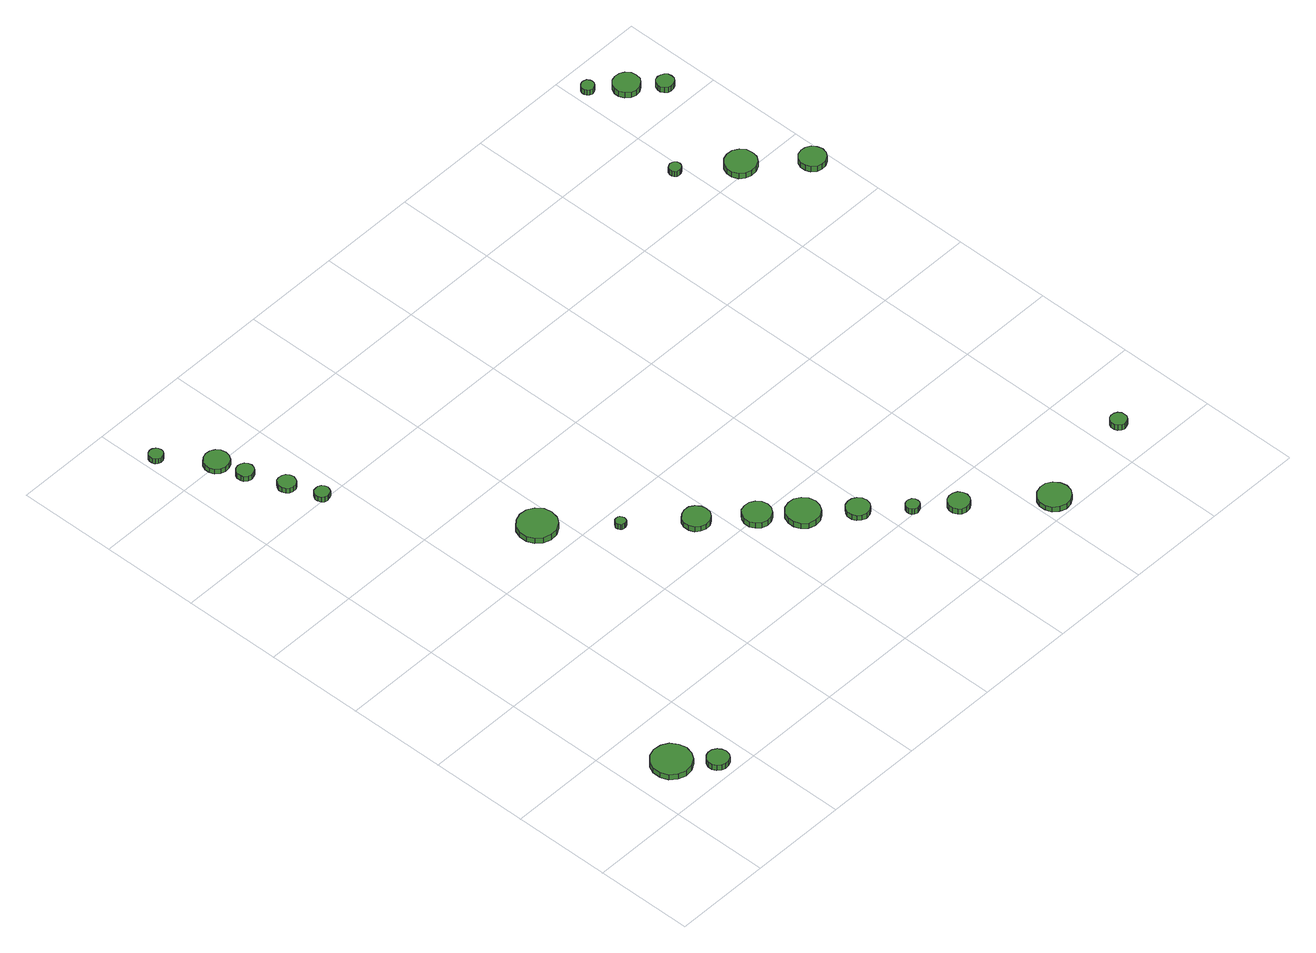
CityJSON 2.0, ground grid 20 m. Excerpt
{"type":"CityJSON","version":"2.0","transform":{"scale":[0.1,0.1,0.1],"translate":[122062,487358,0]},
"CityObjects":{
"tree1":{"type":"SolitaryVegetationObject","attributes":{"function":"something"},"geometry":[{"type":"MultiSurface","lod":"1","boundaries":[[[0,1,2,3,4,5,6,7,8,9,10,11,12,13,14]],[[15,16,17,18,19,20,21,22,23,24,25,26,27,28,29]],[[0,29,28,1]],[[1,28,27,2]],[[2,27,26,3]],[[3,26,25,4]],[[4,25,24,5]],[[5,24,23,6]],[[6,23,22,7]],[[7,22,21,8]],[[8,21,20,9]],[[9,20,19,10]],[[10,19,18,11]],[[11,18,17,12]],[[12,17,16,13]],[[13,16,15,14]],[[14,15,29,0]]]}]},
"tree2":{"type":"SolitaryVegetationObject","attributes":{"function":"something"},"geometry":[{"type":"MultiSurface","lod":"1","boundaries":[[[30,31,32,33,34,35,36,37,38,39,40,41,42,43,44]],[[45,46,47,48,49,50,51,52,53,54,55,56,57,58,59]],[[30,59,58,31]],[[31,58,57,32]],[[32,57,56,33]],[[33,56,55,34]],[[34,55,54,35]],[[35,54,53,36]],[[36,53,52,37]],[[37,52,51,38]],[[38,51,50,39]],[[39,50,49,40]],[[40,49,48,41]],[[41,48,47,42]],[[42,47,46,43]],[[43,46,45,44]],[[44,45,59,30]]]}]},
"tree3":{"type":"SolitaryVegetationObject","attributes":{"function":"something"},"geometry":[{"type":"MultiSurface","lod":"1","boundaries":[[[60,61,62,63,64,65,66,67,68,69,70,71,72,73,74]],[[75,76,77,78,79,80,81,82,83,84,85,86,87,88,89]],[[60,89,88,61]],[[61,88,87,62]],[[62,87,86,63]],[[63,86,85,64]],[[64,85,84,65]],[[65,84,83,66]],[[66,83,82,67]],[[67,82,81,68]],[[68,81,80,69]],[[69,80,79,70]],[[70,79,78,71]],[[71,78,77,72]],[[72,77,76,73]],[[73,76,75,74]],[[74,75,89,60]]]}]},
"tree4":{"type":"SolitaryVegetationObject","attributes":{"function":"something"},"geometry":[{"type":"MultiSurface","lod":"1","boundaries":[[[90,91,92,93,94,95,96,97,98,99,100,101,102,103,104]],[[105,106,107,108,109,110,111,112,113,114,115,116,117,118,119]],[[90,119,118,91]],[[91,118,117,92]],[[92,117,116,93]],[[93,116,115,94]],[[94,115,114,95]],[[95,114,113,96]],[[96,113,112,97]],[[97,112,111,98]],[[98,111,110,99]],[[99,110,109,100]],[[100,109,108,101]],[[101,108,107,102]],[[102,107,106,103]],[[103,106,105,104]],[[104,105,119,90]]]}]},
"tree5":{"type":"SolitaryVegetationObject","attributes":{"function":"something"},"geometry":[{"type":"MultiSurface","lod":"1","boundaries":[[[120,121,122,123,124,125,126,127,128,129,130,131,132,133,134]],[[135,136,137,138,139,140,141,142,143,144,145,146,147,148,149]],[[120,149,148,121]],[[121,148,147,122]],[[122,147,146,123]],[[123,146,145,124]],[[124,145,144,125]],[[125,144,143,126]],[[126,143,142,127]],[[127,142,141,128]],[[128,141,140,129]],[[129,140,139,130]],[[130,139,138,131]],[[131,138,137,132]],[[132,137,136,133]],[[133,136,135,134]],[[134,135,149,120]]]}]},
"tree6":{"type":"SolitaryVegetationObject","attributes":{"function":"something"},"geometry":[{"type":"MultiSurface","lod":"1","boundaries":[[[150,151,152,153,154,155,156,157,158,159,160,161,162,163,164]],[[165,166,167,168,169,170,171,172,173,174,175,176,177,178,179]],[[150,179,178,151]],[[151,178,177,152]],[[152,177,176,153]],[[153,176,175,154]],[[154,175,174,155]],[[155,174,173,156]],[[156,173,172,157]],[[157,172,171,158]],[[158,171,170,159]],[[159,170,169,160]],[[160,169,168,161]],[[161,168,167,162]],[[162,167,166,163]],[[163,166,165,164]],[[164,165,179,150]]]}]},
"tree7":{"type":"SolitaryVegetationObject","attributes":{"function":"something"},"geometry":[{"type":"MultiSurface","lod":"1","boundaries":[[[180,181,182,183,184,185,186,187,188,189,190,191,192,193,194]],[[195,196,197,198,199,200,201,202,203,204,205,206,207,208,209]],[[180,209,208,181]],[[181,208,207,182]],[[182,207,206,183]],[[183,206,205,184]],[[184,205,204,185]],[[185,204,203,186]],[[186,203,202,187]],[[187,202,201,188]],[[188,201,200,189]],[[189,200,199,190]],[[190,199,198,191]],[[191,198,197,192]],[[192,197,196,193]],[[193,196,195,194]],[[194,195,209,180]]]}]},
"tree8":{"type":"SolitaryVegetationObject","attributes":{"function":"something"},"geometry":[{"type":"MultiSurface","lod":"1","boundaries":[[[210,211,212,213,214,215,216,217,218,219,220,221,222,223,224]],[[225,226,227,228,229,230,231,232,233,234,235,236,237,238,239]],[[210,239,238,211]],[[211,238,237,212]],[[212,237,236,213]],[[213,236,235,214]],[[214,235,234,215]],[[215,234,233,216]],[[216,233,232,217]],[[217,232,231,218]],[[218,231,230,219]],[[219,230,229,220]],[[220,229,228,221]],[[221,228,227,222]],[[222,227,226,223]],[[223,226,225,224]],[[224,225,239,210]]]}]},
"tree9":{"type":"SolitaryVegetationObject","attributes":{"function":"something"},"geometry":[{"type":"MultiSurface","lod":"1","boundaries":[[[240,241,242,243,244,245,246,247,248,249,250,251,252,253,254]],[[255,256,257,258,259,260,261,262,263,264,265,266,267,268,269]],[[240,269,268,241]],[[241,268,267,242]],[[242,267,266,243]],[[243,266,265,244]],[[244,265,264,245]],[[245,264,263,246]],[[246,263,262,247]],[[247,262,261,248]],[[248,261,260,249]],[[249,260,259,250]],[[250,259,258,251]],[[251,258,257,252]],[[252,257,256,253]],[[253,256,255,254]],[[254,255,269,240]]]}]},
"tree10":{"type":"SolitaryVegetationObject","attributes":{"function":"something"},"geometry":[{"type":"MultiSurface","lod":"1","boundaries":[[[270,271,272,273,274,275,276,277,278,279,280,281,282,283,284]],[[285,286,287,288,289,290,291,292,293,294,295,296,297,298,299]],[[270,299,298,271]],[[271,298,297,272]],[[272,297,296,273]],[[273,296,295,274]],[[274,295,294,275]],[[275,294,293,276]],[[276,293,292,277]],[[277,292,291,278]],[[278,291,290,279]],[[279,290,289,280]],[[280,289,288,281]],[[281,288,287,282]],[[282,287,286,283]],[[283,286,285,284]],[[284,285,299,270]]]}]},
"tree11":{"type":"SolitaryVegetationObject","attributes":{"function":"something"},"geometry":[{"type":"MultiSurface","lod":"1","boundaries":[[[300,301,302,303,304,305,306,307,308,309,310,311,312,313,314]],[[315,316,317,318,319,320,321,322,323,324,325,326,327,328,329]],[[300,329,328,301]],[[301,328,327,302]],[[302,327,326,303]],[[303,326,325,304]],[[304,325,324,305]],[[305,324,323,306]],[[306,323,322,307]],[[307,322,321,308]],[[308,321,320,309]],[[309,320,319,310]],[[310,319,318,311]],[[311,318,317,312]],[[312,317,316,313]],[[313,316,315,314]],[[314,315,329,300]]]}]},
"tree12":{"type":"SolitaryVegetationObject","attributes":{"function":"something"},"geometry":[{"type":"MultiSurface","lod":"1","boundaries":[[[330,331,332,333,334,335,336,337,338,339,340,341,342,343,344]],[[345,346,347,348,349,350,351,352,353,354,355,356,357,358,359]],[[330,359,358,331]],[[331,358,357,332]],[[332,357,356,333]],[[333,356,355,334]],[[334,355,354,335]],[[335,354,353,336]],[[336,353,352,337]],[[337,352,351,338]],[[338,351,350,339]],[[339,350,349,340]],[[340,349,348,341]],[[341,348,347,342]],[[342,347,346,343]],[[343,346,345,344]],[[344,345,359,330]]]}]},
"tree13":{"type":"SolitaryVegetationObject","attributes":{"function":"something"},"geometry":[{"type":"MultiSurface","lod":"1","boundaries":[[[360,361,362,363,364,365,366,367,368,369,370,371,372,373,374]],[[375,376,377,378,379,380,381,382,383,384,385,386,387,388,389]],[[360,389,388,361]],[[361,388,387,362]],[[362,387,386,363]],[[363,386,385,364]],[[364,385,384,365]],[[365,384,383,366]],[[366,383,382,367]],[[367,382,381,368]],[[368,381,380,369]],[[369,380,379,370]],[[370,379,378,371]],[[371,378,377,372]],[[372,377,376,373]],[[373,376,375,374]],[[374,375,389,360]]]}]},
"tree14":{"type":"SolitaryVegetationObject","attributes":{"function":"something"},"geometry":[{"type":"MultiSurface","lod":"1","boundaries":[[[390,391,392,393,394,395,396,397,398,399,400,401,402,403,404]],[[405,406,407,408,409,410,411,412,413,414,415,416,417,418,419]],[[390,419,418,391]],[[391,418,417,392]],[[392,417,416,393]],[[393,416,415,394]],[[394,415,414,395]],[[395,414,413,396]],[[396,413,412,397]],[[397,412,411,398]],[[398,411,410,399]],[[399,410,409,400]],[[400,409,408,401]],[[401,408,407,402]],[[402,407,406,403]],[[403,406,405,404]],[[404,405,419,390]]]}]},
"tree15":{"type":"SolitaryVegetationObject","attributes":{"function":"something"},"geometry":[{"type":"MultiSurface","lod":"1","boundaries":[[[420,421,422,423,424,425,426,427,428,429,430,431,432,433,434]],[[435,436,437,438,439,440,441,442,443,444,445,446,447,448,449]],[[420,449,448,421]],[[421,448,447,422]],[[422,447,446,423]],[[423,446,445,424]],[[424,445,444,425]],[[425,444,443,426]],[[426,443,442,427]],[[427,442,441,428]],[[428,441,440,429]],[[429,440,439,430]],[[430,439,438,431]],[[431,438,437,432]],[[432,437,436,433]],[[433,436,435,434]],[[434,435,449,420]]]}]},
"tree16":{"type":"SolitaryVegetationObject","attributes":{"function":"something"},"geometry":[{"type":"MultiSurface","lod":"1","boundaries":[[[450,451,452,453,454,455,456,457,458,459,460,461,462,463,464]],[[465,466,467,468,469,470,471,472,473,474,475,476,477,478,479]],[[450,479,478,451]],[[451,478,477,452]],[[452,477,476,453]],[[453,476,475,454]],[[454,475,474,455]],[[455,474,473,456]],[[456,473,472,457]],[[457,472,471,458]],[[458,471,470,459]],[[459,470,469,460]],[[460,469,468,461]],[[461,468,467,462]],[[462,467,466,463]],[[463,466,465,464]],[[464,465,479,450]]]}]},
"tree17":{"type":"SolitaryVegetationObject","attributes":{"function":"something"},"geometry":[{"type":"MultiSurface","lod":"1","boundaries":[[[480,481,482,483,484,485,486,487,488,489,490,491,492,493,494]],[[495,496,497,498,499,500,501,502,503,504,505,506,507,508,509]],[[480,509,508,481]],[[481,508,507,482]],[[482,507,506,483]],[[483,506,505,484]],[[484,505,504,485]],[[485,504,503,486]],[[486,503,502,487]],[[487,502,501,488]],[[488,501,500,489]],[[489,500,499,490]],[[490,499,498,491]],[[491,498,497,492]],[[492,497,496,493]],[[493,496,495,494]],[[494,495,509,480]]]}]},
"tree18":{"type":"SolitaryVegetationObject","attributes":{"function":"something"},"geometry":[{"type":"MultiSurface","lod":"1","boundaries":[[[510,511,512,513,514,515,516,517,518,519,520,521,522,523,524]],[[525,526,527,528,529,530,531,532,533,534,535,536,537,538,539]],[[510,539,538,511]],[[511,538,537,512]],[[512,537,536,513]],[[513,536,535,514]],[[514,535,534,515]],[[515,534,533,516]],[[516,533,532,517]],[[517,532,531,518]],[[518,531,530,519]],[[519,530,529,520]],[[520,529,528,521]],[[521,528,527,522]],[[522,527,526,523]],[[523,526,525,524]],[[524,525,539,510]]]}]},
"tree19":{"type":"SolitaryVegetationObject","attributes":{"function":"something"},"geometry":[{"type":"MultiSurface","lod":"1","boundaries":[[[540,541,542,543,544,545,546,547,548,549,550,551,552,553,554]],[[555,556,557,558,559,560,561,562,563,564,565,566,567,568,569]],[[540,569,568,541]],[[541,568,567,542]],[[542,567,566,543]],[[543,566,565,544]],[[544,565,564,545]],[[545,564,563,546]],[[546,563,562,547]],[[547,562,561,548]],[[548,561,560,549]],[[549,560,559,550]],[[550,559,558,551]],[[551,558,557,552]],[[552,557,556,553]],[[553,556,555,554]],[[554,555,569,540]]]}]},
"tree20":{"type":"SolitaryVegetationObject","attributes":{"function":"something"},"geometry":[{"type":"MultiSurface","lod":"1","boundaries":[[[570,571,572,573,574,575,576,577,578,579,580,581,582,583,584]],[[585,586,587,588,589,590,591,592,593,594,595,596,597,598,599]],[[570,599,598,571]],[[571,598,597,572]],[[572,597,596,573]],[[573,596,595,574]],[[574,595,594,575]],[[575,594,593,576]],[[576,593,592,577]],[[577,592,591,578]],[[578,591,590,579]],[[579,590,589,580]],[[580,589,588,581]],[[581,588,587,582]],[[582,587,586,583]],[[583,586,585,584]],[[584,585,599,570]]]}]},
"tree21":{"type":"SolitaryVegetationObject","attributes":{"function":"something"},"geometry":[{"type":"MultiSurface","lod":"1","boundaries":[[[600,601,602,603,604,605,606,607,608,609,610,611,612,613,614]],[[615,616,617,618,619,620,621,622,623,624,625,626,627,628,629]],[[600,629,628,601]],[[601,628,627,602]],[[602,627,626,603]],[[603,626,625,604]],[[604,625,624,605]],[[605,624,623,606]],[[606,623,622,607]],[[607,622,621,608]],[[608,621,620,609]],[[609,620,619,610]],[[610,619,618,611]],[[611,618,617,612]],[[612,617,616,613]],[[613,616,615,614]],[[614,615,629,600]]]}]},
"tree22":{"type":"SolitaryVegetationObject","attributes":{"function":"something"},"geometry":[{"type":"MultiSurface","lod":"1","boundaries":[[[630,631,632,633,634,635,636,637,638,639,640,641,642,643,644]],[[645,646,647,648,649,650,651,652,653,654,655,656,657,658,659]],[[630,659,658,631]],[[631,658,657,632]],[[632,657,656,633]],[[633,656,655,634]],[[634,655,654,635]],[[635,654,653,636]],[[636,653,652,637]],[[637,652,651,638]],[[638,651,650,639]],[[639,650,649,640]],[[640,649,648,641]],[[641,648,647,642]],[[642,647,646,643]],[[643,646,645,644]],[[644,645,659,630]]]}]},
"tree23":{"type":"SolitaryVegetationObject","attributes":{"function":"something"},"geometry":[{"type":"MultiSurface","lod":"1","boundaries":[[[660,661,662,663,664,665,666,667,668,669,670,671,672,673,674]],[[675,676,677,678,679,680,681,682,683,684,685,686,687,688,689]],[[660,689,688,661]],[[661,688,687,662]],[[662,687,686,663]],[[663,686,685,664]],[[664,685,684,665]],[[665,684,683,666]],[[666,683,682,667]],[[667,682,681,668]],[[668,681,680,669]],[[669,680,679,670]],[[670,679,678,671]],[[671,678,677,672]],[[672,677,676,673]],[[673,676,675,674]],[[674,675,689,660]]]}]}
},
"vertices":[
[123,92,17],[119,108,17],[110,122,17],[96,130,17],[79,132,17],[64,127,17],[51,116,17],[45,101,17],[45,84,17],[51,69,17],[64,58,17],[79,53,17],[96,55,17],[110,63,17],[119,76,17],[119,76,4],[110,63,4],[96,55,4],[79,53,4],[64,58,4],[51,69,4],[45,84,4],[45,101,4],[51,116,4],[64,127,4],[79,132,4],[96,130,4],[110,122,4],[119,108,4],[123,92,4],
[166,35,15],[164,44,15],[159,51,15],[151,56,15],[142,57,15],[134,54,15],[127,48,15],[123,40,15],[123,31,15],[127,23,15],[134,17,15],[142,14,15],[151,15,15],[159,19,15],[164,26,15],[164,26,3],[159,19,3],[151,15,3],[142,14,3],[134,17,3],[127,23,3],[123,31,3],[123,40,3],[127,48,3],[134,54,3],[142,57,3],[151,56,3],[159,51,3],[164,44,3],[166,35,3],
[37,1290,17],[36,1296,17],[33,1300,17],[28,1303,17],[22,1304,17],[16,1302,17],[12,1298,17],[10,1293,17],[10,1287,17],[12,1282,17],[16,1278,17],[22,1276,17],[28,1277,17],[33,1280,17],[36,1284,17],[36,1284,5],[33,1280,5],[28,1277,5],[22,1276,5],[16,1278,5],[12,1282,5],[10,1287,5],[10,1293,5],[12,1298,5],[16,1302,5],[22,1304,5],[28,1303,5],[33,1300,5],[36,1296,5],[37,1290,5],
[121,1147,14],[119,1154,14],[115,1160,14],[109,1163,14],[102,1164,14],[95,1162,14],[89,1157,14],[87,1151,14],[87,1143,14],[89,1137,14],[95,1132,14],[102,1130,14],[109,1131,14],[115,1134,14],[119,1140,14],[119,1140,2],[115,1134,2],[109,1131,2],[102,1130,2],[95,1132,2],[89,1137,2],[87,1143,2],[87,1151,2],[89,1157,2],[95,1162,2],[102,1164,2],[109,1163,2],[115,1160,2],[119,1154,2],[121,1147,2],
[112,1202,15],[110,1212,15],[104,1220,15],[95,1225,15],[85,1226,15],[75,1223,15],[67,1216,15],[63,1207,15],[63,1197,15],[67,1187,15],[75,1180,15],[85,1177,15],[95,1178,15],[104,1183,15],[110,1192,15],[110,1192,3],[104,1183,3],[95,1178,3],[85,1177,3],[75,1180,3],[67,1187,3],[63,1197,3],[63,1207,3],[67,1216,3],[75,1223,3],[85,1226,3],[95,1225,3],[104,1220,3],[110,1212,3],[112,1202,3],
[150,1072,14],[148,1080,14],[144,1086,14],[138,1089,14],[130,1090,14],[123,1088,14],[118,1083,14],[115,1076,14],[115,1069,14],[118,1062,14],[123,1057,14],[130,1055,14],[138,1055,14],[144,1059,14],[148,1065,14],[148,1065,2],[144,1059,2],[138,1055,2],[130,1055,2],[123,1057,2],[118,1062,2],[115,1069,2],[115,1076,2],[118,1083,2],[123,1088,2],[130,1090,2],[138,1089,2],[144,1086,2],[148,1080,2],[150,1072,2],
[172,1009,14],[170,1015,14],[167,1020,14],[161,1023,14],[155,1023,14],[149,1022,14],[145,1017,14],[142,1012,14],[142,1006,14],[145,1000,14],[149,996,14],[155,994,14],[161,995,14],[167,998,14],[170,1003,14],[170,1003,2],[167,998,2],[161,995,2],[155,994,2],[149,996,2],[145,1000,2],[142,1006,2],[142,1012,2],[145,1017,2],[149,1022,2],[155,1023,2],[161,1023,2],[167,1020,2],[170,1015,2],[172,1009,2],
[392,667,21],[389,683,21],[379,696,21],[365,704,21],[349,705,21],[334,700,21],[322,690,21],[316,675,21],[316,659,21],[322,644,21],[334,634,21],[349,629,21],[365,630,21],[379,638,21],[389,651,21],[389,651,8],[379,638,8],[365,630,8],[349,629,8],[334,634,8],[322,644,8],[316,659,8],[316,675,8],[322,690,8],[334,700,8],[349,705,8],[365,704,8],[379,696,8],[389,683,8],[392,667,8],
[473,565,16],[472,569,16],[470,573,16],[466,575,16],[462,575,16],[458,574,16],[455,571,16],[453,567,16],[453,563,16],[455,559,16],[458,556,16],[462,555,16],[466,555,16],[470,557,16],[472,561,16],[472,561,3],[470,557,3],[466,555,3],[462,555,3],[458,556,3],[455,559,3],[453,563,3],[453,567,3],[455,571,3],[458,574,3],[462,575,3],[466,575,3],[470,573,3],[472,569,3],[473,565,3],
[590,473,15],[588,484,15],[581,493,15],[572,499,15],[560,500,15],[550,496,15],[541,489,15],[537,479,15],[537,467,15],[541,457,15],[550,450,15],[560,446,15],[572,447,15],[581,453,15],[588,462,15],[588,462,3],[581,453,3],[572,447,3],[560,446,3],[550,450,3],[541,457,3],[537,467,3],[537,479,3],[541,489,3],[550,496,3],[560,500,3],[572,499,3],[581,493,3],[588,484,3],[590,473,3],
[673,400,15],[670,412,15],[663,421,15],[653,427,15],[642,428,15],[630,425,15],[622,417,15],[617,406,15],[617,394,15],[622,384,15],[630,376,15],[642,372,15],[653,373,15],[663,379,15],[670,389,15],[670,389,2],[663,379,2],[653,373,2],[642,372,2],[630,376,2],[622,384,2],[617,394,2],[617,406,2],[622,417,2],[630,425,2],[642,428,2],[653,427,2],[663,421,2],[670,412,2],[673,400,2],
[737,343,14],[734,357,14],[726,368,14],[714,375,14],[701,376,14],[687,372,14],[677,363,14],[672,350,14],[672,336,14],[677,324,14],[687,314,14],[701,310,14],[714,311,14],[726,318,14],[734,330,14],[734,330,1],[726,318,1],[714,311,1],[701,310,1],[687,314,1],[677,324,1],[672,336,1],[672,350,1],[677,363,1],[687,372,1],[701,376,1],[714,375,1],[726,368,1],[734,357,1],[737,343,1],
[801,277,14],[799,286,14],[793,294,14],[785,299,14],[775,300,14],[766,297,14],[759,290,14],[755,282,14],[755,272,14],[759,263,14],[766,257,14],[775,254,14],[785,255,14],[793,260,14],[799,268,14],[799,268,2],[793,260,2],[785,255,2],[775,254,2],[766,257,2],[759,263,2],[755,272,2],[755,282,2],[759,290,2],[766,297,2],[775,300,2],[785,299,2],[793,294,2],[799,286,2],[801,277,2],
[862,210,14],[861,215,14],[858,220,14],[853,222,14],[847,223,14],[842,221,14],[838,218,14],[836,212,14],[836,207,14],[838,202,14],[842,198,14],[847,196,14],[853,197,14],[858,200,14],[861,204,14],[861,204,1],[858,200,1],[853,197,1],[847,196,1],[842,198,1],[838,202,1],[836,207,1],[836,212,1],[838,218,1],[842,221,1],[847,223,1],[853,222,1],[858,220,1],[861,215,1],[862,210,1],
[933,155,14],[931,163,14],[926,171,14],[918,175,14],[909,176,14],[900,173,14],[894,167,14],[890,159,14],[890,150,14],[894,142,14],[900,136,14],[909,133,14],[918,134,14],[926,139,14],[931,146,14],[931,146,1],[926,139,1],[918,134,1],[909,133,1],[900,136,1],[894,142,1],[890,150,1],[890,159,1],[894,167,1],[900,173,1],[909,176,1],[918,175,1],[926,171,1],[931,163,1],[933,155,1],
[1069,38,15],[1066,51,15],[1058,62,15],[1047,69,15],[1034,70,15],[1021,66,15],[1011,57,15],[1006,45,15],[1006,32,15],[1011,19,15],[1021,11,15],[1034,6,15],[1047,8,15],[1058,14,15],[1066,25,15],[1066,25,3],[1058,14,3],[1047,8,3],[1034,6,3],[1021,11,3],[1011,19,3],[1006,32,3],[1006,45,3],[1011,57,3],[1021,66,3],[1034,70,3],[1047,69,3],[1058,62,3],[1066,51,3],[1069,38,3],
[1270,81,16],[1269,88,16],[1265,94,16],[1259,97,16],[1252,98,16],[1246,96,16],[1241,91,16],[1238,85,16],[1238,78,16],[1241,72,16],[1246,67,16],[1252,65,16],[1259,66,16],[1265,69,16],[1269,75,16],[1269,75,3],[1265,69,3],[1259,66,3],[1252,65,3],[1246,67,3],[1241,72,3],[1238,78,3],[1238,85,3],[1241,91,3],[1246,96,3],[1252,98,3],[1259,97,3],[1265,94,3],[1269,88,3],[1270,81,3],
[1189,1089,24],[1188,1094,24],[1185,1098,24],[1181,1100,24],[1176,1101,24],[1171,1099,24],[1167,1096,24],[1165,1091,24],[1165,1086,24],[1167,1082,24],[1171,1078,24],[1176,1077,24],[1181,1077,24],[1185,1080,24],[1188,1084,24],[1188,1084,11],[1185,1080,11],[1181,1077,11],[1176,1077,11],[1171,1078,11],[1167,1082,11],[1165,1086,11],[1165,1091,11],[1167,1096,11],[1171,1099,11],[1176,1101,11],[1181,1100,11],[1185,1098,11],[1188,1094,11],[1189,1089,11],
[1297,1011,24],[1295,1024,24],[1287,1034,24],[1276,1041,24],[1263,1042,24],[1251,1038,24],[1241,1030,24],[1236,1018,24],[1236,1005,24],[1241,993,24],[1251,985,24],[1263,981,24],[1276,982,24],[1287,988,24],[1295,999,24],[1295,999,11],[1287,988,11],[1276,982,11],[1263,981,11],[1251,985,11],[1241,993,11],[1236,1005,11],[1236,1018,11],[1241,1030,11],[1251,1038,11],[1263,1042,11],[1276,1041,11],[1287,1034,11],[1295,1024,11],[1297,1011,11],
[1234,1342,25],[1233,1347,25],[1230,1352,25],[1225,1354,25],[1220,1355,25],[1215,1353,25],[1211,1350,25],[1209,1345,25],[1209,1339,25],[1211,1335,25],[1215,1331,25],[1220,1329,25],[1225,1330,25],[1230,1333,25],[1233,1337,25],[1233,1337,12],[1230,1333,12],[1225,1330,12],[1220,1329,12],[1215,1331,12],[1211,1335,12],[1209,1339,12],[1209,1345,12],[1211,1350,12],[1215,1353,12],[1220,1355,12],[1225,1354,12],[1230,1352,12],[1233,1347,12],[1234,1342,12],
[1389,925,24],[1386,936,24],[1380,945,24],[1370,950,24],[1360,951,24],[1349,948,24],[1341,940,24],[1337,930,24],[1337,920,24],[1341,910,24],[1349,902,24],[1360,899,24],[1370,900,24],[1380,906,24],[1386,914,24],[1386,914,11],[1380,906,11],[1370,900,11],[1360,899,11],[1349,902,11],[1341,910,11],[1337,920,11],[1337,930,11],[1341,940,11],[1349,948,11],[1360,951,11],[1370,950,11],[1380,945,11],[1386,936,11],[1389,925,11],
[1299,1295,25],[1297,1306,25],[1290,1315,25],[1281,1320,25],[1270,1321,25],[1260,1318,25],[1252,1310,25],[1247,1300,25],[1247,1290,25],[1252,1280,25],[1260,1272,25],[1270,1269,25],[1281,1270,25],[1290,1276,25],[1297,1284,25],[1297,1284,12],[1290,1276,12],[1281,1270,12],[1270,1269,12],[1260,1272,12],[1252,1280,12],[1247,1290,12],[1247,1300,12],[1252,1310,12],[1260,1318,12],[1270,1321,12],[1281,1320,12],[1290,1315,12],[1297,1306,12],[1299,1295,12],
[1340,1247,25],[1339,1254,25],[1334,1260,25],[1328,1263,25],[1321,1264,25],[1314,1262,25],[1309,1257,25],[1306,1250,25],[1306,1243,25],[1309,1237,25],[1314,1232,25],[1321,1230,25],[1328,1231,25],[1334,1234,25],[1339,1240,25],[1339,1240,12],[1334,1234,12],[1328,1231,12],[1321,1230,12],[1314,1232,12],[1309,1237,12],[1306,1243,12],[1306,1250,12],[1309,1257,12],[1314,1262,12],[1321,1264,12],[1328,1263,12],[1334,1260,12],[1339,1254,12],[1340,1247,12]
]}
